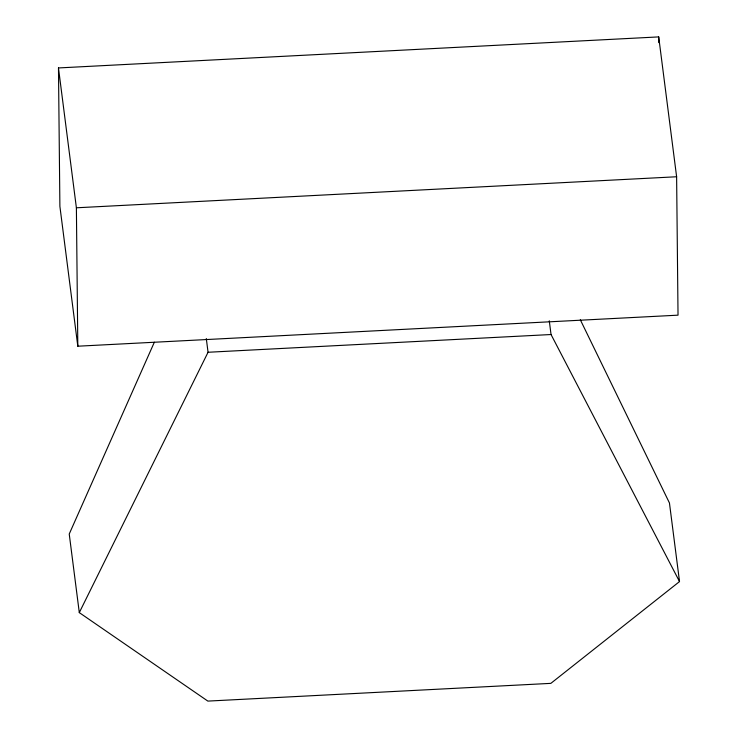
<?xml version="1.0" encoding="UTF-8"?>
<svg xmlns="http://www.w3.org/2000/svg" width="738" height="738" viewBox="0 0 738 738"><rect width="100%" height="100%" fill="white"/><g stroke="black" fill="none" stroke-linecap="round" stroke-linejoin="round"><path stroke-width="1.11" d="M154.343 342.229L69.234 534.017L79.298 612.614L207.867 701.1L550.852 683.36L679.523 581.572L669.449 502.975L580.308 319.766M79.298 612.614L208.051 352.266L206.299 338.548M58.477 67.942L658.702 36.9L676.617 176.76L678.028 315.163L77.813 346.205L59.889 206.345L58.477 67.942L76.392 207.793L77.813 346.205M76.392 207.793L676.617 176.76M208.051 352.266L551.037 334.526L679.523 581.572M549.284 320.818L551.037 334.526M658.702 36.9L658.757 42.62"/></g></svg>
